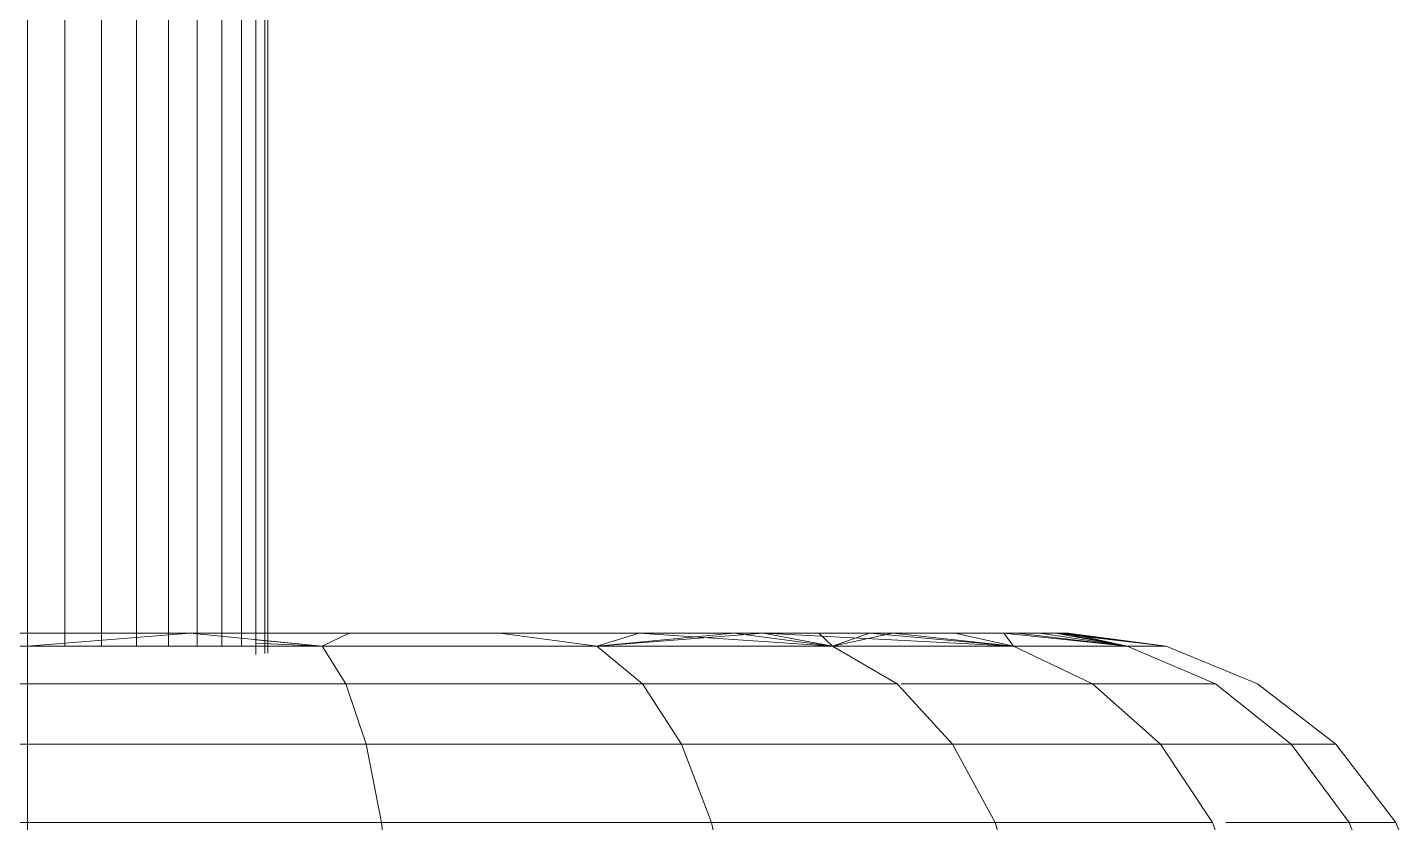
# Model space of a CAD drawing. Header units: centimetres. Extents: x -13467 to 3766, y -437 to 1921.
# Drawn here: x -8681.094 to -8677.474, y 95.729 to 97.829 of the extents above; entities that cross this region are included whole.
import ezdxf

# ---------------------------------------------------------------- set-up
doc = ezdxf.new("R2010")
doc.units = ezdxf.units.CM
doc.layers.add('G-IMPT', color=7, linetype='Continuous', lineweight=9)
doc.layers.add('M-EQPM', color=7, linetype='Continuous', lineweight=9)

# ---------------------------------------------------------------- blocks, each defined once
blk = doc.blocks.new('EQ-02-004 - EQ-02-004_dwg_Agrupar_435-1526215-Sección 1-1')
at = {"layer": 'G-IMPT'}
blk.add_line((-8680.4594, 96.1769), (-8680.4594, 101.6294), dxfattribs=at)
blk.add_line((-8680.4594, 96.1769), (-8680.4594, 101.6294), dxfattribs=at)
blk.add_line((-8680.4594, 96.1769), (-8680.4594, 101.6294), dxfattribs=at)
blk.add_line((-8680.4594, 96.1769), (-8680.4594, 101.6294), dxfattribs=at)
blk.add_line((-8680.4594, 96.1769), (-8680.4594, 101.6294), dxfattribs=at)
blk.add_line((-8680.4594, 96.1769), (-8680.4594, 101.6294), dxfattribs=at)
blk = doc.blocks.new('EQ-02-004 - EQ-02-004_dwg_Agrupar_788-1526216-Sección 1-1')
at = {"layer": 'G-IMPT'}
for p, q in [((-8680.4905, 96.2294), (-8680.2446, 96.2294)), ((-8680.2446, 96.2294), (-8680.4905, 96.2294)), ((-8680.2446, 96.2294), (-8680.4905, 96.2294)), ((-8680.3157, 96.1953), (-8680.4905, 96.2124)), ((-8680.3157, 96.1953), (-8680.4905, 96.2124)), ((-8680.4905, 96.2124), (-8680.3157, 96.1953)), ((-8680.3157, 96.1953), (-8680.4905, 96.2124)), ((-8680.3157, 96.1953), (-8680.4905, 96.203)), ((-8680.4594, 96.2294), (-8680.4672, 96.2294)), ((-8680.4594, 96.2294), (-8680.4672, 96.2294)), ((-8680.4594, 96.2294), (-8680.4672, 96.2294)), ((-8680.4594, 96.2294), (-8680.4672, 96.2294)), ((-8680.3157, 96.1953), (-8680.2446, 96.2294)), ((-8680.3157, 96.1953), (-8680.2446, 96.2294)), ((-8680.2446, 96.2294), (-8679.8459, 96.2294)), ((-8679.8459, 96.2294), (-8680.2446, 96.2294)), ((-8679.8459, 96.2294), (-8679.478, 96.2294)), ((-8679.478, 96.2294), (-8679.8459, 96.2294)), ((-8679.59, 96.1953), (-8679.8459, 96.2294)), ((-8679.59, 96.1953), (-8679.8459, 96.2294)), ((-8679.59, 96.1953), (-8679.478, 96.2294)), ((-8679.59, 96.1953), (-8679.1499, 96.2294)), ((-8679.59, 96.1953), (-8679.478, 96.2294)), ((-8679.59, 96.1953), (-8679.478, 96.2294)), ((-8679.478, 96.2294), (-8679.1499, 96.2294)), ((-8679.1499, 96.2294), (-8679.478, 96.2294)), ((-8678.9669, 96.1953), (-8679.478, 96.2294)), ((-8679.1499, 96.2294), (-8678.8696, 96.2294)), ((-8678.8696, 96.2294), (-8679.1499, 96.2294)), ((-8678.9669, 96.1953), (-8679.1499, 96.2294)), ((-8678.4887, 96.1953), (-8679.1499, 96.2294)), ((-8678.9669, 96.1953), (-8679.1499, 96.2294)), ((-8678.9669, 96.1953), (-8678.8696, 96.2294)), ((-8678.8696, 96.2294), (-8678.6441, 96.2294)), ((-8678.6441, 96.2294), (-8678.8696, 96.2294)), ((-8678.4887, 96.1953), (-8678.8696, 96.2294)), ((-8678.4887, 96.1953), (-8678.8696, 96.2294)), ((-8678.6441, 96.2294), (-8678.479, 96.2294)), ((-8678.479, 96.2294), (-8678.6441, 96.2294)), ((-8678.4887, 96.1953), (-8678.6441, 96.2294)), ((-8678.4887, 96.1953), (-8678.6441, 96.2294)), ((-8678.479, 96.2294), (-8678.3783, 96.2294)), ((-8678.3783, 96.2294), (-8678.479, 96.2294)), ((-8678.1881, 96.1953), (-8678.479, 96.2294)), ((-8678.1881, 96.1953), (-8678.479, 96.2294)), ((-8678.3783, 96.2294), (-8678.3444, 96.2294)), ((-8678.3444, 96.2294), (-8678.3783, 96.2294)), ((-8678.1881, 96.1953), (-8678.3783, 96.2294)), ((-8678.0856, 96.1953), (-8678.3783, 96.2294)), ((-8678.1881, 96.1953), (-8678.3783, 96.2294)), ((-8678.0856, 96.1953), (-8678.3444, 96.2294)), ((-8678.1881, 96.1953), (-8678.3444, 96.2294)), ((-8678.9669, 96.1953), (-8678.4887, 96.1953)), ((-8678.4887, 96.1953), (-8678.9669, 96.1953)), ((-8678.2798, 96.0954), (-8678.4887, 96.1953)), ((-8678.2798, 96.0954), (-8678.4887, 96.1953)), ((-8678.4887, 96.1953), (-8678.1881, 96.1953)), ((-8678.1881, 96.1953), (-8678.4887, 96.1953)), ((-8677.9551, 96.0954), (-8678.1881, 96.1953)), ((-8677.9551, 96.0954), (-8678.1881, 96.1953)), ((-8678.1881, 96.1953), (-8678.0856, 96.1953)), ((-8678.0856, 96.1953), (-8678.1881, 96.1953)), ((-8677.8444, 96.0954), (-8678.0856, 96.1953)), ((-8678.2798, 96.0954), (-8677.9551, 96.0954)), ((-8677.9551, 96.0954), (-8678.2798, 96.0954)), ((-8678.2798, 96.0954), (-8677.9551, 96.0954)), ((-8678.2798, 96.0954), (-8677.9551, 96.0954)), ((-8677.6373, 95.9365), (-8677.8444, 96.0954)), ((-8677.7551, 95.9365), (-8677.6373, 95.9365)), ((-8677.6373, 95.9365), (-8677.7551, 95.9365)), ((-8677.4784, 95.7294), (-8677.6373, 95.9365)), ((-8677.6016, 95.7294), (-8677.4784, 95.7294)), ((-8677.4784, 95.7294), (-8677.6016, 95.7294)), ((-8677.6016, 95.7294), (-8677.4784, 95.7294)), ((-8677.4784, 95.7294), (-8677.6016, 95.7294))]:
    blk.add_line(p, q, dxfattribs=at)
at = {"layer": 'G-IMPT', "flags": 128}
for points in [[(-8680.4905, 96.2294), (-8680.2446, 96.2294), (-8680.3157, 96.1953), (-8680.4905, 96.2124)], [(-8680.4905, 96.2294), (-8680.2446, 96.2294), (-8680.3157, 96.1953)], [(-8680.4905, 96.2294), (-8680.2446, 96.2294), (-8680.3157, 96.1953), (-8680.4905, 96.2124)], [(-8680.4672, 96.2294), (-8680.4594, 96.2294), (-8680.4672, 96.2294)], [(-8680.3157, 96.1953), (-8680.2446, 96.2294), (-8679.8459, 96.2294), (-8680.2446, 96.2294)], [(-8679.59, 96.1953), (-8679.8459, 96.2294), (-8680.2446, 96.2294), (-8679.8459, 96.2294), (-8679.478, 96.2294), (-8679.59, 96.1953)], [(-8679.1499, 96.2294), (-8679.478, 96.2294), (-8679.8459, 96.2294), (-8679.59, 96.1953)], [(-8678.9668, 96.1953), (-8679.478, 96.2294), (-8678.9668, 96.1953), (-8679.1499, 96.2294), (-8679.478, 96.2294), (-8679.8459, 96.2294), (-8679.59, 96.1953)], [(-8679.478, 96.2294), (-8679.8459, 96.2294), (-8679.59, 96.1953)], [(-8678.2798, 96.0954), (-8678.4887, 96.1953), (-8678.9668, 96.1953), (-8679.1499, 96.2294), (-8679.59, 96.1953), (-8679.1499, 96.2294), (-8679.478, 96.2294), (-8679.1499, 96.2294)], [(-8678.9668, 96.1953), (-8679.1499, 96.2294), (-8678.4887, 96.1953), (-8679.1499, 96.2294), (-8678.8696, 96.2294), (-8679.1499, 96.2294)], [(-8678.8696, 96.2294), (-8679.1499, 96.2294), (-8678.9668, 96.1953), (-8678.8696, 96.2294), (-8678.9668, 96.1953)], [(-8677.9551, 96.0954), (-8678.1881, 96.1953), (-8678.4887, 96.1953), (-8678.8696, 96.2294), (-8678.4887, 96.1953), (-8678.6441, 96.2294), (-8678.8696, 96.2294), (-8679.1499, 96.2294)], [(-8678.9668, 96.1953), (-8678.4887, 96.1953), (-8678.6441, 96.2294), (-8678.479, 96.2294), (-8678.6441, 96.2294)], [(-8678.6441, 96.2294), (-8678.8696, 96.2294), (-8678.4887, 96.1953), (-8678.9668, 96.1953)], [(-8678.8696, 96.2294), (-8678.6441, 96.2294), (-8678.4887, 96.1953), (-8678.1881, 96.1953), (-8677.9551, 96.0954)], [(-8678.3783, 96.2294), (-8678.479, 96.2294), (-8678.1881, 96.1953), (-8678.4887, 96.1953), (-8678.2798, 96.0954)], [(-8678.2798, 96.0954), (-8677.9551, 96.0954), (-8678.1881, 96.1953), (-8678.0856, 96.1953), (-8678.3783, 96.2294), (-8678.1881, 96.1953), (-8678.4887, 96.1953), (-8678.2798, 96.0954)], [(-8678.2798, 96.0954), (-8677.9551, 96.0954), (-8678.1881, 96.1953), (-8678.0856, 96.1953), (-8678.1881, 96.1953), (-8678.3783, 96.2294), (-8678.3444, 96.2294), (-8678.3783, 96.2294), (-8678.3444, 96.2294), (-8678.0856, 96.1953), (-8678.3783, 96.2294)], [(-8678.9668, 96.1953), (-8678.4887, 96.1953), (-8678.2798, 96.0954)], [(-8677.7551, 95.9365), (-8677.6373, 95.9365), (-8677.8444, 96.0954)], [(-8677.8444, 96.0954), (-8677.6373, 95.9365), (-8677.7551, 95.9365)], [(-8677.7551, 95.9365), (-8677.6373, 95.9365), (-8677.4784, 95.7294), (-8677.6016, 95.7294)], [(-8677.7551, 95.9365), (-8677.6373, 95.9365), (-8677.4784, 95.7294), (-8677.6016, 95.7294)]]:
    blk.add_lwpolyline(points, dxfattribs=at)
for points in [[(-8680.4905, 96.203), (-8680.3157, 96.1953)], [(-8679.59, 96.1953), (-8679.478, 96.2294)], [(-8678.8696, 96.2294), (-8678.6441, 96.2294), (-8678.4887, 96.1953)], [(-8677.8444, 96.0954), (-8678.0856, 96.1953), (-8678.1881, 96.1953), (-8678.479, 96.2294), (-8678.6441, 96.2294), (-8678.479, 96.2294), (-8678.3783, 96.2294), (-8678.1881, 96.1953), (-8678.479, 96.2294), (-8678.3783, 96.2294), (-8678.3444, 96.2294), (-8678.1881, 96.1953), (-8678.3444, 96.2294), (-8678.0856, 96.1953)], [(-8678.3783, 96.2294), (-8678.1881, 96.1953), (-8678.479, 96.2294)]]:
    blk.add_lwpolyline(points, close=True, dxfattribs=at)
blk = doc.blocks.new('EQ-02-004 - EQ-02-004_dwg_Agrupar_791-1526217-Sección 1-1')
at = {"layer": 'G-IMPT'}
for p, q in [((-8680.4905, 96.2294), (-8680.2446, 96.2294)), ((-8680.2446, 96.2294), (-8680.4905, 96.2294)), ((-8680.2446, 96.2294), (-8680.4905, 96.2294)), ((-8680.3157, 96.1953), (-8680.4905, 96.2124)), ((-8680.3157, 96.1953), (-8680.4905, 96.2124)), ((-8680.4905, 96.2124), (-8680.3157, 96.1953)), ((-8680.3157, 96.1953), (-8680.4905, 96.2124)), ((-8680.3157, 96.1953), (-8680.4905, 96.203)), ((-8680.4594, 96.2294), (-8680.4672, 96.2294)), ((-8680.4594, 96.2294), (-8680.4672, 96.2294)), ((-8680.4594, 96.2294), (-8680.4672, 96.2294)), ((-8680.4594, 96.2294), (-8680.4672, 96.2294)), ((-8680.3157, 96.1953), (-8680.2446, 96.2294)), ((-8680.3157, 96.1953), (-8680.2446, 96.2294)), ((-8680.2446, 96.2294), (-8679.8459, 96.2294)), ((-8679.8459, 96.2294), (-8680.2446, 96.2294)), ((-8679.8459, 96.2294), (-8679.478, 96.2294)), ((-8679.478, 96.2294), (-8679.8459, 96.2294)), ((-8679.59, 96.1953), (-8679.8459, 96.2294)), ((-8679.59, 96.1953), (-8679.8459, 96.2294)), ((-8679.59, 96.1953), (-8679.478, 96.2294)), ((-8679.59, 96.1953), (-8679.1499, 96.2294)), ((-8679.59, 96.1953), (-8679.478, 96.2294)), ((-8679.59, 96.1953), (-8679.478, 96.2294)), ((-8679.478, 96.2294), (-8679.1499, 96.2294)), ((-8679.1499, 96.2294), (-8679.478, 96.2294)), ((-8678.9669, 96.1953), (-8679.478, 96.2294)), ((-8679.1499, 96.2294), (-8678.8696, 96.2294)), ((-8678.8696, 96.2294), (-8679.1499, 96.2294)), ((-8678.9669, 96.1953), (-8679.1499, 96.2294)), ((-8678.4887, 96.1953), (-8679.1499, 96.2294)), ((-8678.9669, 96.1953), (-8679.1499, 96.2294)), ((-8678.9669, 96.1953), (-8678.8696, 96.2294)), ((-8678.8696, 96.2294), (-8678.6441, 96.2294)), ((-8678.6441, 96.2294), (-8678.8696, 96.2294)), ((-8678.4887, 96.1953), (-8678.8696, 96.2294)), ((-8678.4887, 96.1953), (-8678.8696, 96.2294)), ((-8678.6441, 96.2294), (-8678.479, 96.2294)), ((-8678.479, 96.2294), (-8678.6441, 96.2294)), ((-8678.4887, 96.1953), (-8678.6441, 96.2294)), ((-8678.4887, 96.1953), (-8678.6441, 96.2294)), ((-8678.479, 96.2294), (-8678.3783, 96.2294)), ((-8678.3783, 96.2294), (-8678.479, 96.2294)), ((-8678.1881, 96.1953), (-8678.479, 96.2294)), ((-8678.1881, 96.1953), (-8678.479, 96.2294)), ((-8678.3783, 96.2294), (-8678.3444, 96.2294)), ((-8678.3444, 96.2294), (-8678.3783, 96.2294)), ((-8678.1881, 96.1953), (-8678.3783, 96.2294)), ((-8678.0856, 96.1953), (-8678.3783, 96.2294)), ((-8678.1881, 96.1953), (-8678.3783, 96.2294)), ((-8678.0856, 96.1953), (-8678.3444, 96.2294)), ((-8678.1881, 96.1953), (-8678.3444, 96.2294)), ((-8678.9669, 96.1953), (-8678.4887, 96.1953)), ((-8678.4887, 96.1953), (-8678.9669, 96.1953)), ((-8678.2798, 96.0954), (-8678.4887, 96.1953)), ((-8678.2798, 96.0954), (-8678.4887, 96.1953)), ((-8678.4887, 96.1953), (-8678.1881, 96.1953)), ((-8678.1881, 96.1953), (-8678.4887, 96.1953)), ((-8677.9551, 96.0954), (-8678.1881, 96.1953)), ((-8677.9551, 96.0954), (-8678.1881, 96.1953)), ((-8678.1881, 96.1953), (-8678.0856, 96.1953)), ((-8678.0856, 96.1953), (-8678.1881, 96.1953)), ((-8677.8444, 96.0954), (-8678.0856, 96.1953)), ((-8678.2798, 96.0954), (-8677.9551, 96.0954)), ((-8677.9551, 96.0954), (-8678.2798, 96.0954)), ((-8678.2798, 96.0954), (-8677.9551, 96.0954)), ((-8678.2798, 96.0954), (-8677.9551, 96.0954)), ((-8677.6373, 95.9365), (-8677.8444, 96.0954)), ((-8677.7551, 95.9365), (-8677.6373, 95.9365)), ((-8677.6373, 95.9365), (-8677.7551, 95.9365)), ((-8677.4784, 95.7294), (-8677.6373, 95.9365)), ((-8677.6016, 95.7294), (-8677.4784, 95.7294)), ((-8677.4784, 95.7294), (-8677.6016, 95.7294)), ((-8677.6016, 95.7294), (-8677.4784, 95.7294)), ((-8677.4784, 95.7294), (-8677.6016, 95.7294))]:
    blk.add_line(p, q, dxfattribs=at)
at = {"layer": 'G-IMPT', "flags": 128}
for points in [[(-8680.4905, 96.2294), (-8680.2446, 96.2294), (-8680.3157, 96.1953), (-8680.4905, 96.2124)], [(-8680.4905, 96.2294), (-8680.2446, 96.2294), (-8680.3157, 96.1953)], [(-8680.4905, 96.2294), (-8680.2446, 96.2294), (-8680.3157, 96.1953), (-8680.4905, 96.2124)], [(-8680.4672, 96.2294), (-8680.4594, 96.2294), (-8680.4672, 96.2294)], [(-8680.3157, 96.1953), (-8680.2446, 96.2294), (-8679.8459, 96.2294), (-8680.2446, 96.2294)], [(-8679.59, 96.1953), (-8679.8459, 96.2294), (-8680.2446, 96.2294), (-8679.8459, 96.2294), (-8679.478, 96.2294), (-8679.59, 96.1953)], [(-8679.1499, 96.2294), (-8679.478, 96.2294), (-8679.8459, 96.2294), (-8679.59, 96.1953)], [(-8678.9668, 96.1953), (-8679.478, 96.2294), (-8678.9668, 96.1953), (-8679.1499, 96.2294), (-8679.478, 96.2294), (-8679.8459, 96.2294), (-8679.59, 96.1953)], [(-8679.478, 96.2294), (-8679.8459, 96.2294), (-8679.59, 96.1953)], [(-8678.2798, 96.0954), (-8678.4887, 96.1953), (-8678.9668, 96.1953), (-8679.1499, 96.2294), (-8679.59, 96.1953), (-8679.1499, 96.2294), (-8679.478, 96.2294), (-8679.1499, 96.2294)], [(-8678.9668, 96.1953), (-8679.1499, 96.2294), (-8678.4887, 96.1953), (-8679.1499, 96.2294), (-8678.8696, 96.2294), (-8679.1499, 96.2294)], [(-8678.8696, 96.2294), (-8679.1499, 96.2294), (-8678.9668, 96.1953), (-8678.8696, 96.2294), (-8678.9668, 96.1953)], [(-8677.9551, 96.0954), (-8678.1881, 96.1953), (-8678.4887, 96.1953), (-8678.8696, 96.2294), (-8678.4887, 96.1953), (-8678.6441, 96.2294), (-8678.8696, 96.2294), (-8679.1499, 96.2294)], [(-8678.9668, 96.1953), (-8678.4887, 96.1953), (-8678.6441, 96.2294), (-8678.479, 96.2294), (-8678.6441, 96.2294)], [(-8678.6441, 96.2294), (-8678.8696, 96.2294), (-8678.4887, 96.1953), (-8678.9668, 96.1953)], [(-8678.8696, 96.2294), (-8678.6441, 96.2294), (-8678.4887, 96.1953), (-8678.1881, 96.1953), (-8677.9551, 96.0954)], [(-8678.3783, 96.2294), (-8678.479, 96.2294), (-8678.1881, 96.1953), (-8678.4887, 96.1953), (-8678.2798, 96.0954)], [(-8678.2798, 96.0954), (-8677.9551, 96.0954), (-8678.1881, 96.1953), (-8678.0856, 96.1953), (-8678.3783, 96.2294), (-8678.1881, 96.1953), (-8678.4887, 96.1953), (-8678.2798, 96.0954)], [(-8678.2798, 96.0954), (-8677.9551, 96.0954), (-8678.1881, 96.1953), (-8678.0856, 96.1953), (-8678.1881, 96.1953), (-8678.3783, 96.2294), (-8678.3444, 96.2294), (-8678.3783, 96.2294), (-8678.3444, 96.2294), (-8678.0856, 96.1953), (-8678.3783, 96.2294)], [(-8678.9668, 96.1953), (-8678.4887, 96.1953), (-8678.2798, 96.0954)], [(-8677.7551, 95.9365), (-8677.6373, 95.9365), (-8677.8444, 96.0954)], [(-8677.8444, 96.0954), (-8677.6373, 95.9365), (-8677.7551, 95.9365)], [(-8677.7551, 95.9365), (-8677.6373, 95.9365), (-8677.4784, 95.7294), (-8677.6016, 95.7294)], [(-8677.7551, 95.9365), (-8677.6373, 95.9365), (-8677.4784, 95.7294), (-8677.6016, 95.7294)]]:
    blk.add_lwpolyline(points, dxfattribs=at)
for points in [[(-8680.4905, 96.203), (-8680.3157, 96.1953)], [(-8679.59, 96.1953), (-8679.478, 96.2294)], [(-8678.8696, 96.2294), (-8678.6441, 96.2294), (-8678.4887, 96.1953)], [(-8677.8444, 96.0954), (-8678.0856, 96.1953), (-8678.1881, 96.1953), (-8678.479, 96.2294), (-8678.6441, 96.2294), (-8678.479, 96.2294), (-8678.3783, 96.2294), (-8678.1881, 96.1953), (-8678.479, 96.2294), (-8678.3783, 96.2294), (-8678.3444, 96.2294), (-8678.1881, 96.1953), (-8678.3444, 96.2294), (-8678.0856, 96.1953)], [(-8678.3783, 96.2294), (-8678.1881, 96.1953), (-8678.479, 96.2294)]]:
    blk.add_lwpolyline(points, close=True, dxfattribs=at)
blk = doc.blocks.new('EQ-02-004 - EQ-02-004_dwg_Agrupar_892-1526218-Sección 1-1')
at = {"layer": 'G-IMPT'}
for p, q in [((-8681.0944, 101.6294), (-8681.0944, 96.1953)), ((-8680.9951, 96.1953), (-8680.9951, 101.6294)), ((-8680.9951, 96.1953), (-8680.9951, 101.6294)), ((-8680.9951, 101.6294), (-8680.9951, 96.1953)), ((-8680.8982, 101.6294), (-8680.8982, 96.1953)), ((-8680.8982, 96.1953), (-8680.8982, 101.6294)), ((-8680.8982, 96.1953), (-8680.8982, 101.6294)), ((-8680.8061, 96.1953), (-8680.8061, 101.6294)), ((-8680.8061, 96.1953), (-8680.8061, 101.6294)), ((-8680.8061, 101.6294), (-8680.8061, 96.1953)), ((-8680.7212, 101.6294), (-8680.7212, 96.1953)), ((-8680.7212, 96.1953), (-8680.7212, 101.6294)), ((-8680.7212, 101.6294), (-8680.7212, 96.1953)), ((-8680.6454, 101.6294), (-8680.6454, 96.1953)), ((-8680.6454, 101.6294), (-8680.6454, 96.1953)), ((-8680.6454, 101.6294), (-8680.6454, 96.1953)), ((-8680.5807, 96.1953), (-8680.5807, 101.6294)), ((-8680.5807, 96.1953), (-8680.5807, 101.6294)), ((-8680.5807, 96.1953), (-8680.5807, 101.6294)), ((-8680.5286, 96.1953), (-8680.5286, 101.6294)), ((-8680.5286, 101.6294), (-8680.5286, 96.1953)), ((-8680.5286, 101.6294), (-8680.5286, 96.1953)), ((-8680.4905, 96.1729), (-8680.4905, 101.6294)), ((-8680.4905, 101.6294), (-8680.4905, 96.1729)), ((-8680.4905, 96.1729), (-8680.4905, 101.6294)), ((-8680.4672, 96.1759), (-8680.4672, 101.6294)), ((-8680.4672, 101.6294), (-8680.4672, 96.1759)), ((-8680.4672, 96.1759), (-8680.4672, 101.6294)), ((-8680.4594, 96.1769), (-8680.4594, 101.6294)), ((-8680.4594, 96.1769), (-8680.4594, 101.6294)), ((-8680.4594, 101.6294), (-8680.4594, 96.1769)), ((-8680.4594, 101.6294), (-8680.4594, 96.1769)), ((-8680.4594, 96.1769), (-8680.4594, 101.6294)), ((-8680.4594, 96.1769), (-8680.4594, 101.6294))]:
    blk.add_line(p, q, dxfattribs=at)
blk = doc.blocks.new('EQ-02-004 - EQ-02-004_dwg_Agrupar_896-1526219-Sección 1-1')
at = {"layer": 'G-IMPT'}
for p, q in [((-8681.789, 96.199), (-8681.0944, 96.2294)), ((-8681.5246, 96.2294), (-8681.0944, 96.2294)), ((-8681.0944, 96.2294), (-8680.6642, 96.2294)), ((-8681.0944, 96.1953), (-8681.0944, 96.2294)), ((-8681.0944, 96.1953), (-8680.6642, 96.2294)), ((-8680.6642, 96.2294), (-8680.2446, 96.2294)), ((-8680.3157, 96.1953), (-8680.6642, 96.2294)), ((-8680.4905, 96.2294), (-8680.5286, 96.2294)), ((-8680.2446, 96.2294), (-8680.4905, 96.2294)), ((-8680.4672, 96.2294), (-8680.4905, 96.2294)), ((-8680.4672, 96.2294), (-8680.4905, 96.2294)), ((-8680.3157, 96.1953), (-8680.4905, 96.2124)), ((-8680.4905, 96.2124), (-8680.3157, 96.1953)), ((-8680.3157, 96.1953), (-8680.4905, 96.203)), ((-8680.4594, 96.2294), (-8680.4672, 96.2294)), ((-8680.4594, 96.2294), (-8680.4672, 96.2294)), ((-8680.4672, 96.2294), (-8680.4594, 96.2294)), ((-8680.4672, 96.2294), (-8680.4594, 96.2294)), ((-8680.3157, 96.1953), (-8680.2446, 96.2294)), ((-8680.3157, 96.1953), (-8680.2446, 96.2294)), ((-8679.8459, 96.2294), (-8680.2446, 96.2294)), ((-8680.2446, 96.2294), (-8679.8459, 96.2294)), ((-8679.478, 96.2294), (-8679.8459, 96.2294)), ((-8679.8459, 96.2294), (-8679.478, 96.2294)), ((-8679.59, 96.1953), (-8679.8459, 96.2294)), ((-8679.59, 96.1953), (-8679.8459, 96.2294)), ((-8679.59, 96.1953), (-8679.478, 96.2294)), ((-8679.59, 96.1953), (-8679.478, 96.2294)), ((-8679.59, 96.1953), (-8679.2277, 96.2294)), ((-8679.59, 96.1953), (-8679.478, 96.2294)), ((-8679.1499, 96.2294), (-8679.478, 96.2294)), ((-8679.478, 96.2294), (-8679.2277, 96.2294)), ((-8678.9669, 96.1953), (-8679.478, 96.2294)), ((-8679.2277, 96.2294), (-8679.0033, 96.2294)), ((-8679.2277, 96.2294), (-8678.8079, 96.2294)), ((-8678.9669, 96.1953), (-8679.2277, 96.2294)), ((-8678.8696, 96.2294), (-8679.1499, 96.2294)), ((-8678.4887, 96.1953), (-8679.1499, 96.2294)), ((-8678.9669, 96.1953), (-8679.1499, 96.2294)), ((-8679.0033, 96.2294), (-8678.8079, 96.2294)), ((-8678.9669, 96.1953), (-8679.0033, 96.2294)), ((-8678.9669, 96.1953), (-8678.8079, 96.2294)), ((-8678.6441, 96.2294), (-8678.8696, 96.2294)), ((-8678.4887, 96.1953), (-8678.8696, 96.2294)), ((-8678.8079, 96.2294), (-8678.6441, 96.2294)), ((-8678.4887, 96.1953), (-8678.8079, 96.2294)), ((-8678.479, 96.2294), (-8678.6441, 96.2294)), ((-8678.6441, 96.2294), (-8678.5144, 96.2294)), ((-8678.4887, 96.1953), (-8678.6441, 96.2294)), ((-8678.4887, 96.1953), (-8678.6441, 96.2294)), ((-8678.5144, 96.2294), (-8678.4204, 96.2294)), ((-8678.5144, 96.2294), (-8678.3635, 96.2294)), ((-8678.4887, 96.1953), (-8678.5144, 96.2294)), ((-8678.1881, 96.1953), (-8678.5144, 96.2294)), ((-8678.3783, 96.2294), (-8678.479, 96.2294)), ((-8678.1881, 96.1953), (-8678.479, 96.2294)), ((-8678.4204, 96.2294), (-8678.3635, 96.2294)), ((-8678.1881, 96.1953), (-8678.4204, 96.2294)), ((-8678.3783, 96.2294), (-8678.3444, 96.2294)), ((-8678.0856, 96.1953), (-8678.3783, 96.2294)), ((-8678.1881, 96.1953), (-8678.3783, 96.2294)), ((-8678.3444, 96.2294), (-8678.3635, 96.2294)), ((-8678.0856, 96.1953), (-8678.3635, 96.2294)), ((-8678.1881, 96.1953), (-8678.3635, 96.2294)), ((-8678.0856, 96.1953), (-8678.3444, 96.2294)), ((-8681.8731, 96.1953), (-8681.0944, 96.1953)), ((-8681.0944, 96.0954), (-8681.0944, 96.1953)), ((-8681.0944, 96.1953), (-8680.3157, 96.1953)), ((-8680.2532, 96.0954), (-8680.3157, 96.1953)), ((-8680.3157, 96.1953), (-8679.59, 96.1953)), ((-8679.59, 96.1953), (-8680.3157, 96.1953)), ((-8680.3157, 96.1953), (-8679.59, 96.1953)), ((-8679.4694, 96.0954), (-8679.59, 96.1953)), ((-8679.59, 96.1953), (-8678.9669, 96.1953)), ((-8679.59, 96.1953), (-8679.4694, 96.0954)), ((-8679.59, 96.1953), (-8679.4694, 96.0954)), ((-8678.7963, 96.0954), (-8678.9669, 96.1953)), ((-8678.4887, 96.1953), (-8678.9669, 96.1953)), ((-8678.9669, 96.1953), (-8678.4887, 96.1953)), ((-8678.2798, 96.0954), (-8678.4887, 96.1953)), ((-8678.2798, 96.0954), (-8678.4887, 96.1953)), ((-8678.1881, 96.1953), (-8678.4887, 96.1953)), ((-8678.4887, 96.1953), (-8678.1881, 96.1953)), ((-8677.9551, 96.0954), (-8678.1881, 96.1953)), ((-8677.9551, 96.0954), (-8678.1881, 96.1953)), ((-8678.0856, 96.1953), (-8678.1881, 96.1953)), ((-8678.0856, 96.1953), (-8678.1881, 96.1953)), ((-8677.8444, 96.0954), (-8678.0856, 96.1953)), ((-8681.9356, 96.0954), (-8681.0944, 96.0954)), ((-8681.0944, 95.9365), (-8681.0944, 96.0954)), ((-8681.0944, 96.0954), (-8680.2532, 96.0954)), ((-8680.1996, 95.9365), (-8680.2532, 96.0954)), ((-8680.2532, 96.0954), (-8679.4694, 96.0954)), ((-8679.4694, 96.0954), (-8680.2532, 96.0954)), ((-8680.2532, 96.0954), (-8679.4694, 96.0954)), ((-8679.3659, 95.9365), (-8679.4694, 96.0954)), ((-8679.4694, 96.0954), (-8678.7963, 96.0954)), ((-8679.4694, 96.0954), (-8678.7963, 96.0954)), ((-8679.4694, 96.0954), (-8679.3659, 95.9365)), ((-8678.7963, 96.0954), (-8679.4694, 96.0954)), ((-8679.4694, 96.0954), (-8679.3659, 95.9365)), ((-8678.6499, 95.9365), (-8678.7963, 96.0954)), ((-8678.7963, 96.0954), (-8678.6499, 95.9365)), ((-8678.6499, 95.9365), (-8678.7963, 96.0954)), ((-8678.7856, 96.0954), (-8678.2798, 96.0954)), ((-8678.2798, 96.0954), (-8678.7856, 96.0954)), ((-8678.1005, 95.9365), (-8678.2798, 96.0954)), ((-8677.9551, 96.0954), (-8678.2798, 96.0954)), ((-8678.2798, 96.0954), (-8677.9551, 96.0954)), ((-8677.9551, 96.0954), (-8678.2798, 96.0954)), ((-8677.7551, 95.9365), (-8677.9551, 96.0954)), ((-8677.6373, 95.9365), (-8677.8444, 96.0954)), ((-8681.9892, 95.9365), (-8681.0944, 95.9365)), ((-8681.0944, 95.7294), (-8681.0944, 95.9365)), ((-8681.0944, 95.9365), (-8680.1996, 95.9365)), ((-8680.1585, 95.7294), (-8680.1996, 95.9365)), ((-8680.1996, 95.9365), (-8679.3659, 95.9365)), ((-8679.3659, 95.9365), (-8680.1996, 95.9365)), ((-8679.3659, 95.9365), (-8680.1996, 95.9365)), ((-8679.2864, 95.7294), (-8679.3659, 95.9365)), ((-8679.3659, 95.9365), (-8678.6499, 95.9365)), ((-8679.2864, 95.7294), (-8679.3659, 95.9365)), ((-8679.2864, 95.7294), (-8679.3659, 95.9365)), ((-8678.5375, 95.7294), (-8678.6499, 95.9365)), ((-8678.6499, 95.9365), (-8678.1005, 95.9365)), ((-8677.9628, 95.7294), (-8678.1005, 95.9365)), ((-8678.1005, 95.9365), (-8677.7551, 95.9365)), ((-8677.6016, 95.7294), (-8677.7551, 95.9365)), ((-8677.7551, 95.9365), (-8677.6373, 95.9365)), ((-8677.6373, 95.9365), (-8677.7551, 95.9365)), ((-8677.4784, 95.7294), (-8677.6373, 95.9365)), ((-8682.0303, 95.7294), (-8681.0944, 95.7294)), ((-8681.0944, 95.7294), (-8681.0944, 95.4882)), ((-8681.0944, 95.7294), (-8680.1585, 95.7294)), ((-8680.1585, 95.7294), (-8680.1327, 95.4882)), ((-8680.1585, 95.7294), (-8679.2864, 95.7294)), ((-8679.2864, 95.7294), (-8679.2364, 95.4882)), ((-8679.2864, 95.7294), (-8678.5375, 95.7294)), ((-8678.5375, 95.7294), (-8678.4668, 95.4882)), ((-8678.5375, 95.7294), (-8677.9628, 95.7294)), ((-8677.8763, 95.4882), (-8677.9628, 95.7294)), ((-8677.9279, 95.7294), (-8677.6016, 95.7294)), ((-8677.6016, 95.7294), (-8677.4784, 95.7294)), ((-8677.4784, 95.7294), (-8677.6016, 95.7294)), ((-8677.5051, 95.4882), (-8677.6016, 95.7294)), ((-8677.3785, 95.4882), (-8677.4784, 95.7294))]:
    blk.add_line(p, q, dxfattribs=at)
at = {"layer": 'G-IMPT', "flags": 128}
for points in [[(-8681.8731, 96.1953), (-8681.9442, 96.2294), (-8681.5246, 96.2294), (-8681.0944, 96.2294), (-8680.6642, 96.2294), (-8680.2446, 96.2294), (-8680.3157, 96.1953), (-8680.6642, 96.2294), (-8681.0944, 96.2294), (-8681.0944, 96.1953)], [(-8679.8459, 96.2294), (-8680.2446, 96.2294), (-8680.4905, 96.2294)], [(-8680.4905, 96.2124), (-8680.3157, 96.1953), (-8680.2446, 96.2294), (-8680.4905, 96.2294)], [(-8680.4672, 96.2294), (-8680.4594, 96.2294), (-8680.4672, 96.2294)], [(-8680.3157, 96.1953), (-8680.2446, 96.2294), (-8679.8459, 96.2294)], [(-8678.7963, 96.0954), (-8678.9668, 96.1953), (-8679.59, 96.1953), (-8679.478, 96.2294), (-8679.8459, 96.2294), (-8680.2446, 96.2294), (-8679.8459, 96.2294), (-8679.59, 96.1953)], [(-8679.59, 96.1953), (-8679.478, 96.2294), (-8679.8459, 96.2294), (-8679.59, 96.1953)], [(-8678.9668, 96.1953), (-8678.4887, 96.1953), (-8678.6441, 96.2294), (-8678.479, 96.2294), (-8678.6441, 96.2294), (-8678.8696, 96.2294), (-8678.4887, 96.1953), (-8678.6441, 96.2294), (-8678.8696, 96.2294), (-8679.1499, 96.2294), (-8679.478, 96.2294), (-8679.8459, 96.2294), (-8679.59, 96.1953)], [(-8679.478, 96.2294), (-8679.8459, 96.2294), (-8679.59, 96.1953)], [(-8679.2277, 96.2294), (-8679.478, 96.2294), (-8679.2277, 96.2294), (-8679.59, 96.1953), (-8679.2277, 96.2294), (-8678.9668, 96.1953), (-8678.4887, 96.1953), (-8678.2798, 96.0954), (-8678.1005, 95.9365)], [(-8679.59, 96.1953), (-8679.478, 96.2294), (-8679.1499, 96.2294), (-8678.9668, 96.1953), (-8679.478, 96.2294), (-8678.9668, 96.1953)], [(-8679.0033, 96.2294), (-8679.2277, 96.2294), (-8678.9668, 96.1953), (-8679.0033, 96.2294), (-8678.8079, 96.2294), (-8678.9668, 96.1953), (-8678.8079, 96.2294), (-8678.4887, 96.1953), (-8678.1881, 96.1953), (-8677.9551, 96.0954)], [(-8678.9668, 96.1953), (-8679.1499, 96.2294), (-8678.4887, 96.1953), (-8679.1499, 96.2294), (-8678.8696, 96.2294)], [(-8678.2798, 96.0954), (-8678.4887, 96.1953), (-8678.9668, 96.1953), (-8679.0033, 96.2294)], [(-8678.8696, 96.2294), (-8678.4887, 96.1953), (-8678.9668, 96.1953)], [(-8678.8079, 96.2294), (-8678.4887, 96.1953), (-8678.6441, 96.2294), (-8678.8079, 96.2294), (-8678.6441, 96.2294), (-8678.5144, 96.2294), (-8678.6441, 96.2294), (-8678.4887, 96.1953), (-8678.5144, 96.2294), (-8678.4887, 96.1953), (-8678.1881, 96.1953), (-8677.9551, 96.0954)], [(-8677.9551, 96.0954), (-8678.1881, 96.1953), (-8678.0856, 96.1953), (-8677.8444, 96.0954), (-8678.0856, 96.1953), (-8678.1881, 96.1953), (-8678.5144, 96.2294)], [(-8678.3635, 96.2294), (-8678.0856, 96.1953), (-8678.3444, 96.2294), (-8678.3635, 96.2294), (-8678.3444, 96.2294), (-8678.3783, 96.2294), (-8678.479, 96.2294), (-8678.1881, 96.1953), (-8678.3783, 96.2294), (-8678.3444, 96.2294), (-8678.0856, 96.1953), (-8678.3783, 96.2294), (-8678.0856, 96.1953), (-8678.1881, 96.1953)], [(-8678.1881, 96.1953), (-8678.3635, 96.2294), (-8678.1881, 96.1953), (-8678.4204, 96.2294), (-8678.3635, 96.2294), (-8678.0856, 96.1953), (-8678.1881, 96.1953), (-8677.9551, 96.0954), (-8678.2798, 96.0954)], [(-8680.2532, 96.0954), (-8680.3157, 96.1953), (-8681.0944, 96.1953)], [(-8681.0944, 96.1953), (-8680.3157, 96.1953), (-8680.2532, 96.0954)], [(-8678.7963, 96.0954), (-8678.9668, 96.1953), (-8679.59, 96.1953)], [(-8680.1996, 95.9365), (-8680.2532, 96.0954), (-8681.0944, 96.0954)], [(-8680.1996, 95.9365), (-8680.2532, 96.0954), (-8681.0944, 96.0954)], [(-8678.1005, 95.9365), (-8678.2798, 96.0954), (-8678.7856, 96.0954)], [(-8677.7551, 95.9365), (-8677.9551, 96.0954), (-8678.2798, 96.0954)], [(-8677.7551, 95.9365), (-8677.9551, 96.0954), (-8678.2798, 96.0954)], [(-8681.0944, 95.9365), (-8680.1996, 95.9365), (-8680.1585, 95.7294)], [(-8681.0944, 95.9365), (-8680.1996, 95.9365), (-8680.1585, 95.7294)], [(-8679.3659, 95.9365), (-8678.6499, 95.9365), (-8678.5375, 95.7294)], [(-8679.3659, 95.9365), (-8678.6499, 95.9365), (-8678.5375, 95.7294)], [(-8678.6499, 95.9365), (-8678.1005, 95.9365), (-8677.9628, 95.7294)], [(-8677.9628, 95.7294), (-8678.1005, 95.9365), (-8678.6499, 95.9365)], [(-8678.1005, 95.9365), (-8677.7551, 95.9365), (-8677.6016, 95.7294), (-8677.4784, 95.7294), (-8677.6016, 95.7294)], [(-8677.6016, 95.7294), (-8677.4784, 95.7294), (-8677.3785, 95.4882), (-8677.4784, 95.7294), (-8677.6016, 95.7294), (-8677.7551, 95.9365), (-8678.1005, 95.9365)], [(-8677.7551, 95.9365), (-8677.6373, 95.9365), (-8677.4784, 95.7294), (-8677.6373, 95.9365), (-8677.7551, 95.9365)], [(-8677.7551, 95.9365), (-8677.6373, 95.9365), (-8677.7551, 95.9365)]]:
    blk.add_lwpolyline(points, dxfattribs=at)
for points in [[(-8681.0944, 96.1953), (-8680.6642, 96.2294)], [(-8680.3157, 96.1953), (-8680.2446, 96.2294), (-8680.6642, 96.2294)], [(-8680.4905, 96.203), (-8680.3157, 96.1953)], [(-8678.5144, 96.2294), (-8678.1881, 96.1953), (-8678.4204, 96.2294)], [(-8678.2798, 96.0954), (-8678.4887, 96.1953), (-8678.1881, 96.1953), (-8678.3783, 96.2294), (-8678.479, 96.2294), (-8678.1881, 96.1953), (-8678.4887, 96.1953)], [(-8677.8444, 96.0954), (-8677.6373, 95.9365)]]:
    blk.add_lwpolyline(points, close=True, dxfattribs=at)
blk = doc.blocks.new('EQ-02-004 - EQ-02-004_dwg_Agrupar_893-1526230-Sección 1-1')
at = {"layer": 'G-IMPT'}
for p, q in [((-8680.2446, 96.2294), (-8680.4905, 96.2294)), ((-8680.4905, 96.2294), (-8680.2446, 96.2294)), ((-8680.3157, 96.1953), (-8680.4905, 96.2124)), ((-8680.3157, 96.1953), (-8680.4905, 96.2124)), ((-8680.4905, 96.2124), (-8680.3157, 96.1953)), ((-8680.4905, 96.2124), (-8680.3157, 96.1953)), ((-8680.3157, 96.1953), (-8680.4905, 96.203)), ((-8680.4594, 96.2294), (-8680.4672, 96.2294)), ((-8680.4594, 96.2294), (-8680.4672, 96.2294)), ((-8680.4672, 96.2294), (-8680.4594, 96.2294)), ((-8680.4672, 96.2294), (-8680.4594, 96.2294)), ((-8680.3157, 96.1953), (-8680.2446, 96.2294)), ((-8680.3157, 96.1953), (-8680.2446, 96.2294)), ((-8679.8459, 96.2294), (-8680.2446, 96.2294)), ((-8680.2446, 96.2294), (-8679.8459, 96.2294)), ((-8679.478, 96.2294), (-8679.8459, 96.2294)), ((-8679.8459, 96.2294), (-8679.478, 96.2294)), ((-8679.59, 96.1953), (-8679.8459, 96.2294)), ((-8679.59, 96.1953), (-8679.8459, 96.2294)), ((-8679.59, 96.1953), (-8679.478, 96.2294)), ((-8679.59, 96.1953), (-8679.478, 96.2294)), ((-8679.59, 96.1953), (-8679.2277, 96.2294)), ((-8679.59, 96.1953), (-8679.478, 96.2294)), ((-8679.1499, 96.2294), (-8679.478, 96.2294)), ((-8679.478, 96.2294), (-8679.2277, 96.2294)), ((-8678.9669, 96.1953), (-8679.478, 96.2294)), ((-8679.2277, 96.2294), (-8679.0033, 96.2294)), ((-8679.2277, 96.2294), (-8678.8079, 96.2294)), ((-8678.9669, 96.1953), (-8679.2277, 96.2294)), ((-8678.8696, 96.2294), (-8679.1499, 96.2294)), ((-8678.4887, 96.1953), (-8679.1499, 96.2294)), ((-8678.9669, 96.1953), (-8679.1499, 96.2294)), ((-8679.0033, 96.2294), (-8678.8079, 96.2294)), ((-8678.9669, 96.1953), (-8679.0033, 96.2294)), ((-8678.9669, 96.1953), (-8678.8079, 96.2294)), ((-8678.6441, 96.2294), (-8678.8696, 96.2294)), ((-8678.4887, 96.1953), (-8678.8696, 96.2294)), ((-8678.8079, 96.2294), (-8678.6441, 96.2294)), ((-8678.4887, 96.1953), (-8678.8079, 96.2294)), ((-8678.479, 96.2294), (-8678.6441, 96.2294)), ((-8678.6441, 96.2294), (-8678.5144, 96.2294)), ((-8678.4887, 96.1953), (-8678.6441, 96.2294)), ((-8678.4887, 96.1953), (-8678.6441, 96.2294)), ((-8678.5144, 96.2294), (-8678.4204, 96.2294)), ((-8678.5144, 96.2294), (-8678.3635, 96.2294)), ((-8678.4887, 96.1953), (-8678.5144, 96.2294)), ((-8678.1881, 96.1953), (-8678.5144, 96.2294)), ((-8678.3783, 96.2294), (-8678.479, 96.2294)), ((-8678.1881, 96.1953), (-8678.479, 96.2294)), ((-8678.4204, 96.2294), (-8678.3635, 96.2294)), ((-8678.1881, 96.1953), (-8678.4204, 96.2294)), ((-8678.3783, 96.2294), (-8678.3444, 96.2294)), ((-8678.0856, 96.1953), (-8678.3783, 96.2294)), ((-8678.1881, 96.1953), (-8678.3783, 96.2294)), ((-8678.3444, 96.2294), (-8678.3635, 96.2294)), ((-8678.0856, 96.1953), (-8678.3635, 96.2294)), ((-8678.1881, 96.1953), (-8678.3635, 96.2294)), ((-8678.0856, 96.1953), (-8678.3444, 96.2294)), ((-8678.4887, 96.1953), (-8678.9669, 96.1953)), ((-8678.9669, 96.1953), (-8678.4887, 96.1953)), ((-8678.2798, 96.0954), (-8678.4887, 96.1953)), ((-8678.2798, 96.0954), (-8678.4887, 96.1953)), ((-8678.1881, 96.1953), (-8678.4887, 96.1953)), ((-8678.4887, 96.1953), (-8678.1881, 96.1953)), ((-8677.9551, 96.0954), (-8678.1881, 96.1953)), ((-8677.9551, 96.0954), (-8678.1881, 96.1953)), ((-8678.0856, 96.1953), (-8678.1881, 96.1953)), ((-8678.0856, 96.1953), (-8678.1881, 96.1953)), ((-8677.8444, 96.0954), (-8678.0856, 96.1953)), ((-8677.9551, 96.0954), (-8678.2798, 96.0954)), ((-8678.2798, 96.0954), (-8677.9551, 96.0954)), ((-8677.9551, 96.0954), (-8678.2798, 96.0954)), ((-8677.9551, 96.0954), (-8678.2798, 96.0954)), ((-8677.9551, 96.0954), (-8678.2798, 96.0954)), ((-8677.6373, 95.9365), (-8677.8444, 96.0954)), ((-8677.7551, 95.9365), (-8677.6373, 95.9365)), ((-8677.6373, 95.9365), (-8677.7551, 95.9365)), ((-8677.4784, 95.7294), (-8677.6373, 95.9365)), ((-8677.6016, 95.7294), (-8677.4784, 95.7294)), ((-8677.4784, 95.7294), (-8677.6016, 95.7294)), ((-8677.3785, 95.4882), (-8677.4784, 95.7294))]:
    blk.add_line(p, q, dxfattribs=at)
at = {"layer": 'G-IMPT', "flags": 128}
for points in [[(-8679.8459, 96.2294), (-8680.2446, 96.2294), (-8680.4905, 96.2294)], [(-8680.3157, 96.1953), (-8680.2446, 96.2294), (-8680.4905, 96.2294)], [(-8680.4905, 96.2124), (-8680.3157, 96.1953), (-8680.2446, 96.2294), (-8680.4905, 96.2294)], [(-8680.4905, 96.2294), (-8680.2446, 96.2294), (-8680.3157, 96.1953), (-8680.4905, 96.2124)], [(-8680.4672, 96.2294), (-8680.4594, 96.2294), (-8680.4672, 96.2294)], [(-8680.3157, 96.1953), (-8680.2446, 96.2294), (-8679.8459, 96.2294)], [(-8679.59, 96.1953), (-8679.478, 96.2294), (-8679.8459, 96.2294), (-8680.2446, 96.2294), (-8679.8459, 96.2294), (-8679.59, 96.1953)], [(-8679.59, 96.1953), (-8679.478, 96.2294), (-8679.8459, 96.2294), (-8679.59, 96.1953)], [(-8678.9668, 96.1953), (-8678.4887, 96.1953), (-8678.6441, 96.2294), (-8678.479, 96.2294), (-8678.6441, 96.2294), (-8678.8696, 96.2294), (-8678.4887, 96.1953), (-8678.6441, 96.2294), (-8678.8696, 96.2294), (-8679.1499, 96.2294), (-8679.478, 96.2294), (-8679.8459, 96.2294), (-8679.59, 96.1953)], [(-8679.478, 96.2294), (-8679.8459, 96.2294), (-8679.59, 96.1953)], [(-8679.2277, 96.2294), (-8679.478, 96.2294), (-8679.2277, 96.2294), (-8679.59, 96.1953), (-8679.2277, 96.2294), (-8678.9668, 96.1953), (-8678.4887, 96.1953), (-8678.2798, 96.0954)], [(-8679.59, 96.1953), (-8679.478, 96.2294), (-8679.1499, 96.2294), (-8678.9668, 96.1953), (-8679.478, 96.2294), (-8678.9668, 96.1953)], [(-8679.0033, 96.2294), (-8679.2277, 96.2294), (-8678.9668, 96.1953), (-8679.0033, 96.2294), (-8678.8079, 96.2294), (-8678.9668, 96.1953), (-8678.8079, 96.2294), (-8678.4887, 96.1953), (-8678.1881, 96.1953), (-8677.9551, 96.0954)], [(-8678.9668, 96.1953), (-8679.1499, 96.2294), (-8678.4887, 96.1953), (-8679.1499, 96.2294), (-8678.8696, 96.2294)], [(-8678.2798, 96.0954), (-8678.4887, 96.1953), (-8678.9668, 96.1953), (-8679.0033, 96.2294)], [(-8678.8696, 96.2294), (-8678.4887, 96.1953), (-8678.9668, 96.1953)], [(-8678.8079, 96.2294), (-8678.4887, 96.1953), (-8678.6441, 96.2294), (-8678.8079, 96.2294), (-8678.6441, 96.2294), (-8678.5144, 96.2294), (-8678.6441, 96.2294), (-8678.4887, 96.1953), (-8678.5144, 96.2294), (-8678.4887, 96.1953), (-8678.1881, 96.1953), (-8677.9551, 96.0954)], [(-8677.9551, 96.0954), (-8678.1881, 96.1953), (-8678.0856, 96.1953), (-8677.8444, 96.0954), (-8678.0856, 96.1953), (-8678.1881, 96.1953), (-8678.5144, 96.2294)], [(-8678.3635, 96.2294), (-8678.0856, 96.1953), (-8678.3444, 96.2294), (-8678.3635, 96.2294), (-8678.3444, 96.2294), (-8678.3783, 96.2294), (-8678.479, 96.2294), (-8678.1881, 96.1953), (-8678.3783, 96.2294), (-8678.3444, 96.2294), (-8678.0856, 96.1953), (-8678.3783, 96.2294), (-8678.0856, 96.1953), (-8678.1881, 96.1953)], [(-8678.1881, 96.1953), (-8678.3635, 96.2294), (-8678.1881, 96.1953), (-8678.4204, 96.2294), (-8678.3635, 96.2294), (-8678.0856, 96.1953), (-8678.1881, 96.1953), (-8677.9551, 96.0954), (-8678.2798, 96.0954)], [(-8677.7551, 95.9365), (-8677.6373, 95.9365), (-8677.4784, 95.7294), (-8677.6373, 95.9365), (-8677.7551, 95.9365)], [(-8677.7551, 95.9365), (-8677.6373, 95.9365), (-8677.7551, 95.9365)], [(-8677.6016, 95.7294), (-8677.4784, 95.7294), (-8677.6016, 95.7294)], [(-8677.6016, 95.7294), (-8677.4784, 95.7294), (-8677.3785, 95.4882), (-8677.4784, 95.7294), (-8677.6016, 95.7294)]]:
    blk.add_lwpolyline(points, dxfattribs=at)
for points in [[(-8680.4905, 96.203), (-8680.3157, 96.1953)], [(-8678.5144, 96.2294), (-8678.1881, 96.1953), (-8678.4204, 96.2294)], [(-8678.2798, 96.0954), (-8678.4887, 96.1953), (-8678.1881, 96.1953), (-8678.3783, 96.2294), (-8678.479, 96.2294), (-8678.1881, 96.1953), (-8678.4887, 96.1953)], [(-8677.8444, 96.0954), (-8677.6373, 95.9365)]]:
    blk.add_lwpolyline(points, close=True, dxfattribs=at)
blk = doc.blocks.new('EQ-02-004 - EQ-02-004_dwg-1526208-Sección 1-1')
for name in ['EQ-02-004 - EQ-02-004_dwg_Agrupar_892-1526218-Sección 1-1', 'EQ-02-004 - EQ-02-004_dwg_Agrupar_435-1526215-Sección 1-1', 'EQ-02-004 - EQ-02-004_dwg_Agrupar_788-1526216-Sección 1-1', 'EQ-02-004 - EQ-02-004_dwg_Agrupar_791-1526217-Sección 1-1', 'EQ-02-004 - EQ-02-004_dwg_Agrupar_896-1526219-Sección 1-1', 'EQ-02-004 - EQ-02-004_dwg_Agrupar_893-1526230-Sección 1-1']:
    blk.add_blockref(name, (0, 0))
blk = doc.blocks.new('EQ-02-004 - EQ-02-004-1526283-Sección 1-1')
blk.add_blockref('EQ-02-004 - EQ-02-004_dwg-1526208-Sección 1-1', (0, 0))
blk = doc.blocks.new('PQ_RVR_MEP-01_ZZ_ZZ_MO_T_A_rvt-1-Sección 1-1')
at = {"layer": 'M-EQPM', "lineweight": 9}
blk.add_blockref('EQ-02-004 - EQ-02-004-1526283-Sección 1-1', (0, 0), dxfattribs=at)

msp = doc.modelspace()

# ---------------------------------------------------------------- block references
at = {"lineweight": 5}
msp.add_blockref('PQ_RVR_MEP-01_ZZ_ZZ_MO_T_A_rvt-1-Sección 1-1', (0, 0), dxfattribs=at)

doc.saveas('drawing.dxf')
